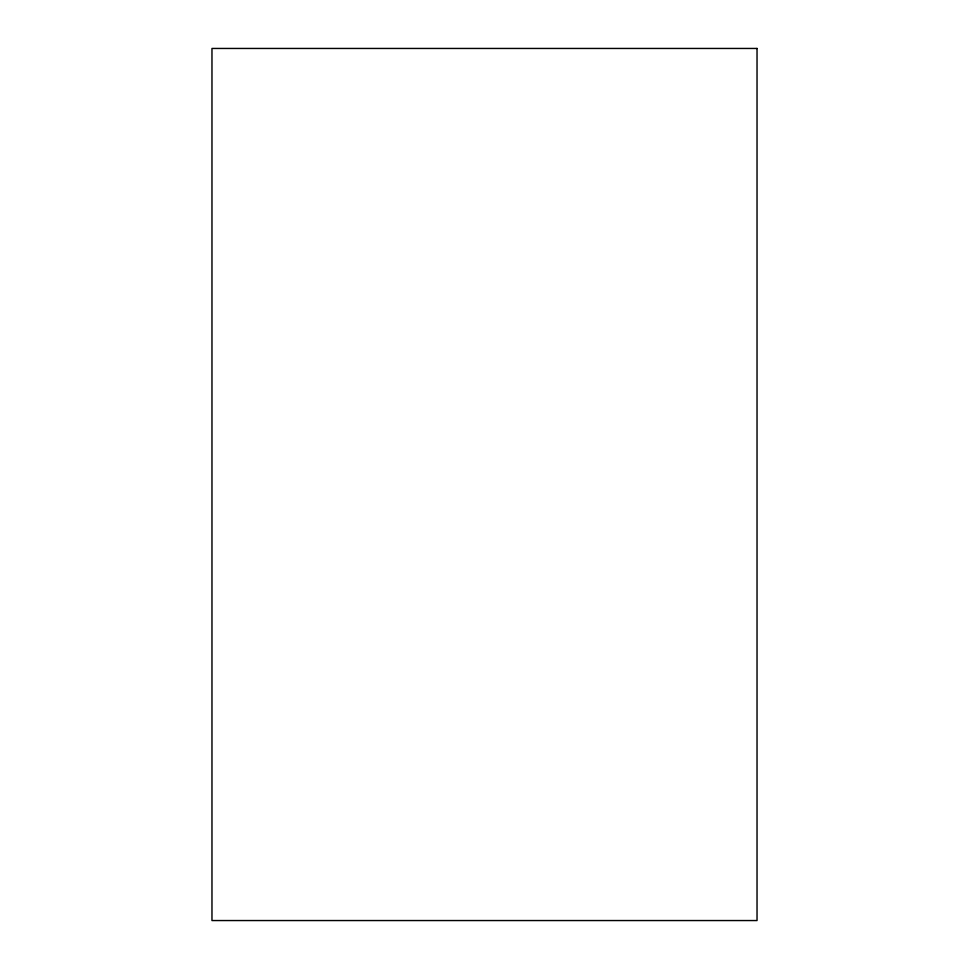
<?xml version="1.0" encoding="UTF-8"?>
<svg xmlns="http://www.w3.org/2000/svg" width="969" height="969" viewBox="0 0 969 969"><rect width="100%" height="100%" fill="white"/><g stroke="black" fill="none" stroke-linecap="round" stroke-linejoin="round"><path stroke-width="1.45" d="M757.031 48.45L211.969 48.45L211.969 920.55L757.031 920.55L757.031 48.45"/></g></svg>
